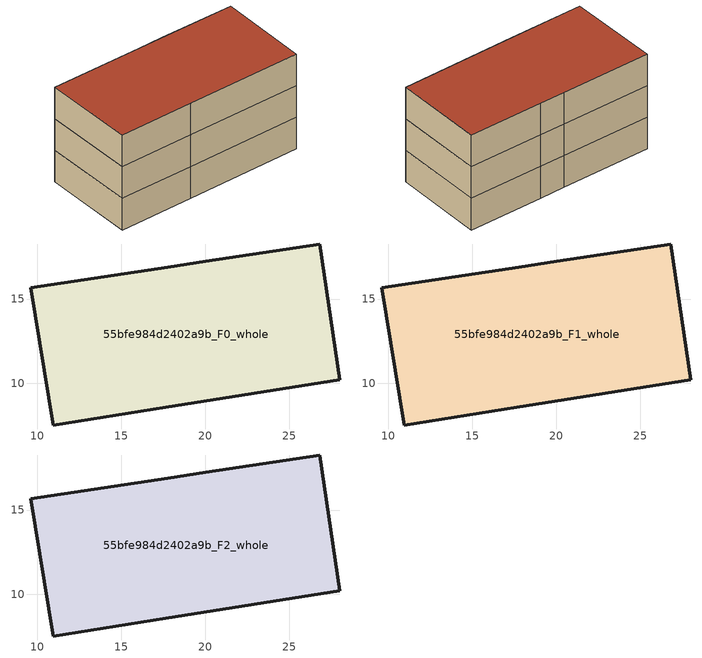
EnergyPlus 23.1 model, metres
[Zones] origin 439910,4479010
55bfe984d2402a9b_F0_whole
 floor ground (EU_floor_Construction): 26.79,18.27 27.99,10.22 17.66,8.57 10.97,7.51 9.62,15.66 17.76,16.9 20.02,17.25 z0
 wall outside (EU_wall_Construction): 27.99,10.22 26.79,18.27 20.02,17.25 17.76,16.9 9.62,15.66 10.97,7.51 17.66,8.57 27.99,10.22 z0:3
55bfe984d2402a9b_F1_whole
 floor to 55bfe984d2402a9b_F0_whole (EU_floor_Construction): 26.79,18.27 27.99,10.22 17.66,8.57 10.97,7.51 9.62,15.66 17.76,16.9 20.02,17.25 z3
 wall outside (EU_wall_Construction): 27.99,10.22 26.79,18.27 20.02,17.25 17.76,16.9 9.62,15.66 10.97,7.51 17.66,8.57 27.99,10.22 z3:6
55bfe984d2402a9b_F2_whole
 floor to 55bfe984d2402a9b_F1_whole (EU_floor_Construction): 26.79,18.27 27.99,10.22 17.66,8.57 10.97,7.51 9.62,15.66 17.76,16.9 20.02,17.25 z6
 wall outside (EU_wall_Construction): 27.99,10.22 26.79,18.27 20.02,17.25 17.76,16.9 9.62,15.66 10.97,7.51 17.66,8.57 27.99,10.22 z6:9
 roof outside (EU_roof_Construction): 27.99,10.22 26.79,18.27 20.02,17.25 17.76,16.9 9.62,15.66 10.97,7.51 17.66,8.57 z9
[Building]
EU S2 Campaign: North Axis=0; Terrain=City; Solar Distribution=FullExterior
[Site:Location]
Madrid: Latitude=40.5; Longitude=-3.5; Time Zone=1; Elevation=609
[SizingPeriod:WeatherFileDays]
AnnualSizingPeriod: Begin Month=1; Begin Day of Month=1; End Month=12; End Day of Month=31; Day of Week for Start Day=Monday; Use Weather File Daylight Saving Period=No; Use Weather File Rain and Snow Indicators=No
[MATERIAL]
EU_InternalMass_Material: Roughness=MediumRough; Thickness=0.1; Conductivity=1; Density=1800; Specific Heat=900; Thermal Absorptance=0.9; Solar Absorptance=0.7; Visible Absorptance=0.7
[MATERIAL:NOMASS] Roughness=MediumRough; Thermal Absorptance=0.9; Solar Absorptance=0.7; Visible Absorptance=0.7
Name | Thermal Resistance
EU_wall_NoMass | 0.459673
EU_roof_NoMass | 0.495815
EU_floor_NoMass | 0.788942
[CONSTRUCTION]
EU_wall_Construction: EU_wall_NoMass
EU_roof_Construction: EU_roof_NoMass
EU_floor_Construction: EU_floor_NoMass
EU_InternalMass_Construction: EU_InternalMass_Material
[ZONE] Type=1; Multiplier=1; Ceiling Height=autocalculate; Volume=426.011; Floor Area=autocalculate; Part of Total Floor Area=Yes
55bfe984d2402a9b_F0_whole; 55bfe984d2402a9b_F1_whole; 55bfe984d2402a9b_F2_whole
[INTERNALMASS] Construction=EU_InternalMass_Construction; Surface Area=142.004
Name | Zone or ZoneList
55bfe984d2402a9b_F0_whole_EU_InternalMass | 55bfe984d2402a9b_F0_whole
55bfe984d2402a9b_F1_whole_EU_InternalMass | 55bfe984d2402a9b_F1_whole
55bfe984d2402a9b_F2_whole_EU_InternalMass | 55bfe984d2402a9b_F2_whole
[OTHEREQUIPMENT] Fuel Type=Electricity; Design Level Calculation Method=Watts/Area; Power per Zone Floor Area=1; Fraction Latent=0; Fraction Radiant=0; Fraction Lost=0; Carbon Dioxide Generation Rate=0; EndUse Subcategory=EU_Step8_InternalGains
Name | Zone or ZoneList or Space or SpaceList | Schedule
EU_Step8_InternalGain_55bfe984d2402a9b_F0_whole_f000 | 55bfe984d2402a9b_F0_whole | EU_Step8_GainSchedule_55bfe984d2402a9b_F0_whole_f000
EU_Step8_InternalGain_55bfe984d2402a9b_F1_whole_f000 | 55bfe984d2402a9b_F1_whole | EU_Step8_GainSchedule_55bfe984d2402a9b_F1_whole_f000
EU_Step8_InternalGain_55bfe984d2402a9b_F2_whole_f000 | 55bfe984d2402a9b_F2_whole | EU_Step8_GainSchedule_55bfe984d2402a9b_F2_whole_f000
[ZONEVENTILATION:DESIGNFLOWRATE] Schedule=EU_AlwaysOn; Design Flow Rate Calculation Method=AirChanges/Hour; Air Changes per Hour=0.719161; Ventilation Type=Natural; Fan Pressure Rise=0; Fan Total Efficiency=1; Constant Term Coefficient=1; Temperature Term Coefficient=0; Velocity Term Coefficient=0; Velocity Squared Term Coefficient=0; Minimum Indoor Temperature=-100; Maximum Indoor Temperature=100; Delta Temperature=-100; Minimum Outdoor Temperature=-100; Maximum Outdoor Temperature=100; Maximum Wind Speed=40
Name | Zone or ZoneList or Space or SpaceList
EU_ConstantAir_55bfe984d2402a9b_F0_whole | 55bfe984d2402a9b_F0_whole
EU_ConstantAir_55bfe984d2402a9b_F1_whole | 55bfe984d2402a9b_F1_whole
EU_ConstantAir_55bfe984d2402a9b_F2_whole | 55bfe984d2402a9b_F2_whole
[HVACTEMPLATE:THERMOSTAT] Constant Heating Setpoint=20; Constant Cooling Setpoint=50
EU_HeatOnly_55bfe984d2402a9b_F0_whole; EU_HeatOnly_55bfe984d2402a9b_F1_whole; EU_HeatOnly_55bfe984d2402a9b_F2_whole
[HVACTEMPLATE:ZONE:IDEALLOADSAIRSYSTEM] System Availability Schedule=EU_AlwaysOn; Maximum Heating Supply Air Temperature=50; Minimum Cooling Supply Air Temperature=13; Maximum Heating Supply Air Humidity Ratio=0.0156; Minimum Cooling Supply Air Humidity Ratio=0.0077; Heating Limit=NoLimit; Cooling Limit=NoLimit; Heating Availability Schedule=EU_AlwaysOn; Cooling Availability Schedule=EU_CoolingOff; Dehumidification Control Type=ConstantSensibleHeatRatio; Cooling Sensible Heat Ratio=0.7; Dehumidification Setpoint=60; Humidification Control Type=None; Humidification Setpoint=30; Outdoor Air Method=None; Outdoor Air Flow Rate per Person=0.00944; Outdoor Air Flow Rate per Zone Floor Area=0; Outdoor Air Flow Rate per Zone=0; Demand Controlled Ventilation Type=None; Outdoor Air Economizer Type=NoEconomizer; Heat Recovery Type=None; Sensible Heat Recovery Effectiveness=0.7; Latent Heat Recovery Effectiveness=0.65
Name | Template Thermostat
55bfe984d2402a9b_F0_whole | EU_HeatOnly_55bfe984d2402a9b_F0_whole
55bfe984d2402a9b_F1_whole | EU_HeatOnly_55bfe984d2402a9b_F1_whole
55bfe984d2402a9b_F2_whole | EU_HeatOnly_55bfe984d2402a9b_F2_whole
[SIZING:ZONE] Zone Cooling Design Supply Air Temperature Input Method=SupplyAirTemperature; Zone Cooling Design Supply Air Temperature=13; Zone Heating Design Supply Air Temperature Input Method=SupplyAirTemperature; Zone Heating Design Supply Air Temperature=50; Zone Cooling Design Supply Air Humidity Ratio=0.008; Zone Heating Design Supply Air Humidity Ratio=0.008; Cooling Design Air Flow Method=DesignDay; Cooling Design Air Flow Rate=0; Cooling Minimum Air Flow per Zone Floor Area=0.000762; Cooling Minimum Air Flow=0; Cooling Minimum Air Flow Fraction=0.2; Heating Design Air Flow Method=DesignDay; Heating Design Air Flow Rate=0; Heating Maximum Air Flow per Zone Floor Area=0.002032; Heating Maximum Air Flow=0.141576; Heating Maximum Air Flow Fraction=0.3; Account for Dedicated Outdoor Air System=No; Dedicated Outdoor Air System Control Strategy=NeutralSupplyAir; Dedicated Outdoor Air Low Setpoint Temperature for Design=autosize; Dedicated Outdoor Air High Setpoint Temperature for Design=autosize; Zone Load Sizing Method=Sensible Load Only No Latent Load; Zone Latent Cooling Design Supply Air Humidity Ratio Input Method=HumidityRatioDifference; Zone Cooling Design Supply Air Humidity Ratio Difference=0.005; Zone Latent Heating Design Supply Air Humidity Ratio Input Method=HumidityRatioDifference; Zone Humidification Design Supply Air Humidity Ratio Difference=0.005
55bfe984d2402a9b_F0_whole; 55bfe984d2402a9b_F1_whole; 55bfe984d2402a9b_F2_whole
[SCHEDULE:CONSTANT]
Name | Hourly Value
EU_AlwaysOn | 1
EU_CoolingOff | 0
[SCHEDULE:FILE] Column Number=1; Rows to Skip at Top=0; Number of Hours of Data=8760; Column Separator=Comma; Interpolate to Timestep=No; Minutes per Item=60; Adjust Schedule for Daylight Savings=Yes
Name | File
EU_Step8_GainSchedule_55bfe984d2402a9b_F0_whole_f000 | C:\Users\o_iseri\Desktop\OpenUBEM\openubem\outputs\eu_evidence\EU-11\ES-MAD-BERRUGUETE\idfs\55bfe984d2402a9b\55bfe984d2402a9b_F0_whole_f000_gain.csv
EU_Step8_GainSchedule_55bfe984d2402a9b_F1_whole_f000 | C:\Users\o_iseri\Desktop\OpenUBEM\openubem\outputs\eu_evidence\EU-11\ES-MAD-BERRUGUETE\idfs\55bfe984d2402a9b\55bfe984d2402a9b_F1_whole_f000_gain.csv
EU_Step8_GainSchedule_55bfe984d2402a9b_F2_whole_f000 | C:\Users\o_iseri\Desktop\OpenUBEM\openubem\outputs\eu_evidence\EU-11\ES-MAD-BERRUGUETE\idfs\55bfe984d2402a9b\55bfe984d2402a9b_F2_whole_f000_gain.csv
